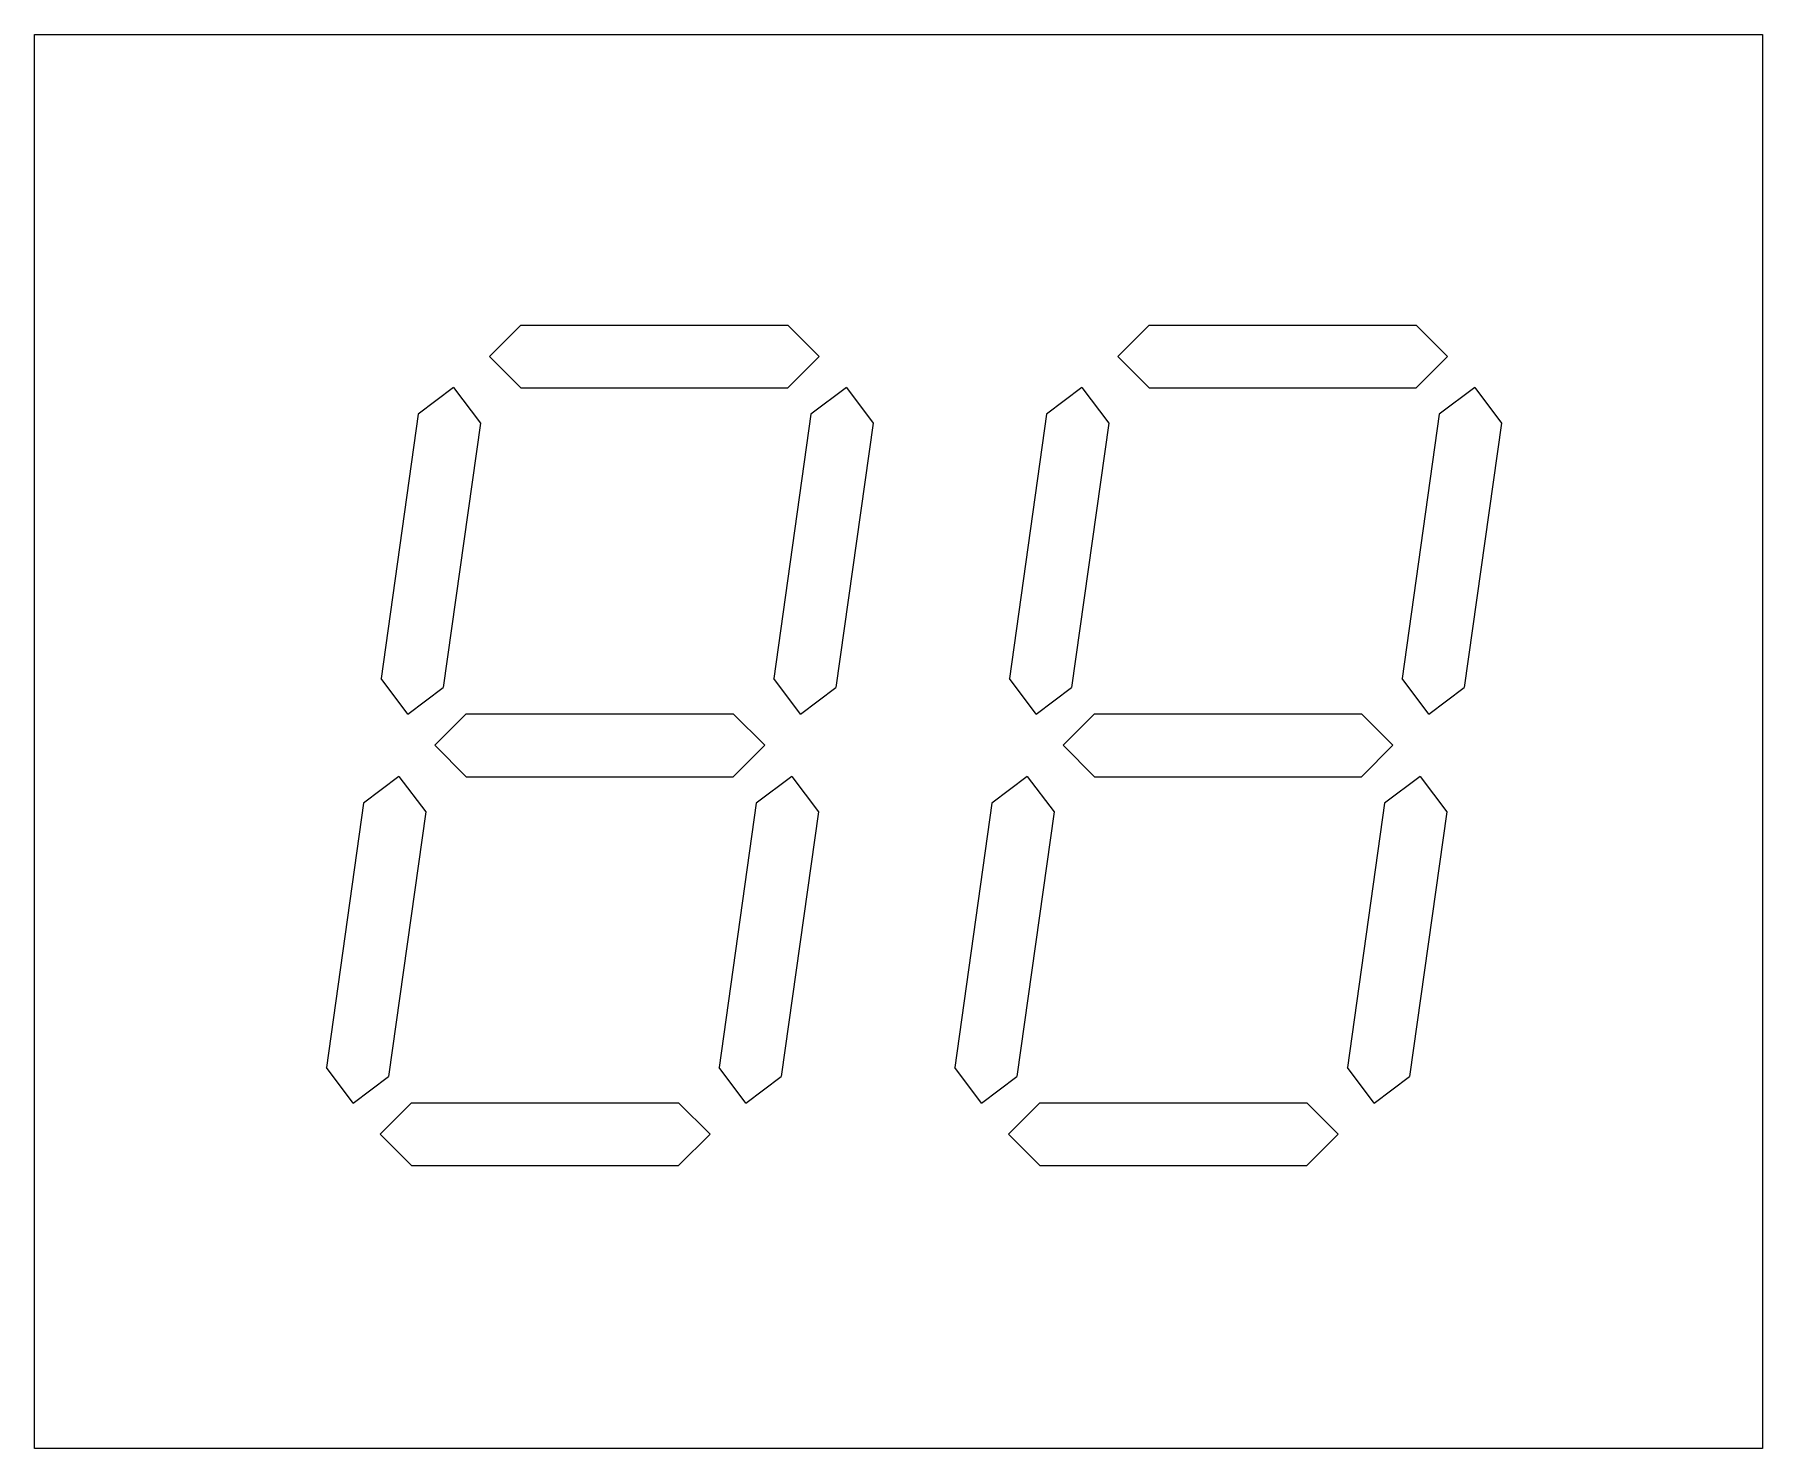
# Model space of a CAD drawing. Header units: millimetres. Extents: x -20 to 90, y -20 to 70.
import ezdxf

# ---------------------------------------------------------------- set-up
doc = ezdxf.new("R2010")
doc.units = ezdxf.units.MM
doc.layers.get('0').update_dxf_attribs({"linetype": 'CONTINUOUS'})

msp = doc.modelspace()

# ---------------------------------------------------------------- linework, layer by layer
for p, q in [((-20, 70), (90, 70)), ((-20, -20), (-20, 70)), ((90, 70), (90, -20)), ((8.96, 49.51), (10.96, 51.51)), ((10.96, 51.51), (27.96, 51.51)), ((29.96, 49.51), (27.96, 51.51)), ((48.96, 49.51), (50.96, 51.51)), ((50.96, 51.51), (67.96, 51.51)), ((69.96, 49.51), (67.96, 51.51)), ((8.96, 49.51), (10.96, 47.51)), ((8.96, 49.51), (10.96, 47.51)), ((29.96, 49.51), (27.96, 47.51)), ((48.96, 49.51), (50.96, 47.51)), ((48.96, 49.51), (50.96, 47.51)), ((69.96, 49.51), (67.96, 47.51)), ((6.68, 47.53), (4.42, 45.83)), ((6.68, 47.53), (4.42, 45.83)), ((6.68, 47.53), (8.38, 45.27)), ((10.96, 47.51), (27.96, 47.51)), ((31.68, 47.53), (29.42, 45.83)), ((31.68, 47.53), (33.38, 45.27)), ((31.68, 47.53), (33.38, 45.27)), ((46.68, 47.53), (44.42, 45.83)), ((46.68, 47.53), (48.38, 45.27)), ((50.96, 47.51), (67.96, 47.51)), ((71.68, 47.53), (69.42, 45.83)), ((71.68, 47.53), (73.38, 45.27)), ((71.68, 47.53), (73.38, 45.27)), ((4.42, 45.83), (2.06, 29)), ((4.42, 45.83), (2.06, 29)), ((8.38, 45.27), (6.02, 28.44)), ((29.42, 45.83), (27.06, 29)), ((29.42, 45.83), (27.06, 29)), ((33.38, 45.27), (31.02, 28.44)), ((33.38, 45.27), (31.02, 28.44)), ((44.42, 45.83), (42.06, 29)), ((48.38, 45.27), (46.02, 28.44)), ((48.38, 45.27), (46.02, 28.44)), ((69.42, 45.83), (67.06, 29)), ((69.42, 45.83), (67.06, 29)), ((73.38, 45.27), (71.02, 28.44)), ((3.76, 26.74), (2.06, 29)), ((28.76, 26.74), (27.06, 29)), ((43.76, 26.74), (42.06, 29)), ((68.76, 26.74), (67.06, 29)), ((68.76, 26.74), (67.06, 29)), ((3.76, 26.74), (6.02, 28.44)), ((28.76, 26.74), (31.02, 28.44)), ((43.76, 26.74), (46.02, 28.44)), ((68.76, 26.74), (71.02, 28.44)), ((5.48, 24.76), (7.48, 26.76)), ((7.48, 26.76), (24.48, 26.76)), ((26.48, 24.76), (24.48, 26.76)), ((45.48, 24.76), (47.48, 26.76)), ((47.48, 26.76), (64.48, 26.76)), ((66.48, 24.76), (64.48, 26.76)), ((66.48, 24.76), (64.48, 26.76)), ((5.48, 24.76), (7.48, 22.76)), ((5.48, 24.76), (7.48, 22.76)), ((26.48, 24.76), (24.48, 22.76)), ((45.48, 24.76), (47.48, 22.76)), ((45.48, 24.76), (47.48, 22.76)), ((66.48, 24.76), (64.48, 22.76)), ((66.48, 24.76), (64.48, 22.76)), ((3.2, 22.78), (0.94, 21.07)), ((3.2, 22.78), (4.9, 20.52)), ((7.48, 22.76), (24.48, 22.76)), ((28.2, 22.78), (25.94, 21.07)), ((28.2, 22.78), (29.9, 20.52)), ((43.2, 22.78), (40.94, 21.07)), ((43.2, 22.78), (44.9, 20.52)), ((47.48, 22.76), (64.48, 22.76)), ((68.2, 22.78), (65.94, 21.07)), ((68.2, 22.78), (65.94, 21.07)), ((68.2, 22.78), (69.9, 20.52)), ((0.94, 21.07), (-1.42, 4.24)), ((25.94, 21.07), (23.58, 4.24)), ((25.94, 21.07), (23.58, 4.24)), ((40.94, 21.07), (38.58, 4.24)), ((40.94, 21.07), (38.58, 4.24)), ((65.94, 21.07), (63.58, 4.24)), ((4.9, 20.52), (2.54, 3.68)), ((29.9, 20.52), (27.54, 3.68)), ((29.9, 20.52), (27.54, 3.68)), ((44.9, 20.52), (42.54, 3.68)), ((44.9, 20.52), (42.54, 3.68)), ((69.9, 20.52), (67.54, 3.68)), ((69.9, 20.52), (67.54, 3.68)), ((0.28, 1.98), (-1.42, 4.24)), ((0.28, 1.98), (-1.42, 4.24)), ((0.28, 1.98), (2.54, 3.68)), ((0.28, 1.98), (2.54, 3.68)), ((25.28, 1.98), (23.58, 4.24)), ((25.28, 1.98), (23.58, 4.24)), ((25.28, 1.98), (27.54, 3.68)), ((40.28, 1.98), (38.58, 4.24)), ((40.28, 1.98), (42.54, 3.68)), ((65.28, 1.98), (63.58, 4.24)), ((65.28, 1.98), (63.58, 4.24)), ((65.28, 1.98), (67.54, 3.68)), ((65.28, 1.98), (67.54, 3.68)), ((2, 0), (4, 2)), ((4, 2), (21, 2)), ((21, 2), (23, 0)), ((21, 2), (23, 0)), ((42, 0), (44, 2)), ((44, 2), (61, 2)), ((61, 2), (63, 0)), ((2, 0), (4, -2)), ((21, -2), (23, 0)), ((21, -2), (23, 0)), ((42, 0), (44, -2)), ((61, -2), (63, 0)), ((4, -2), (21, -2)), ((44, -2), (61, -2)), ((90, -20), (-20, -20))]:
    msp.add_line(p, q)

doc.saveas('drawing.dxf')
